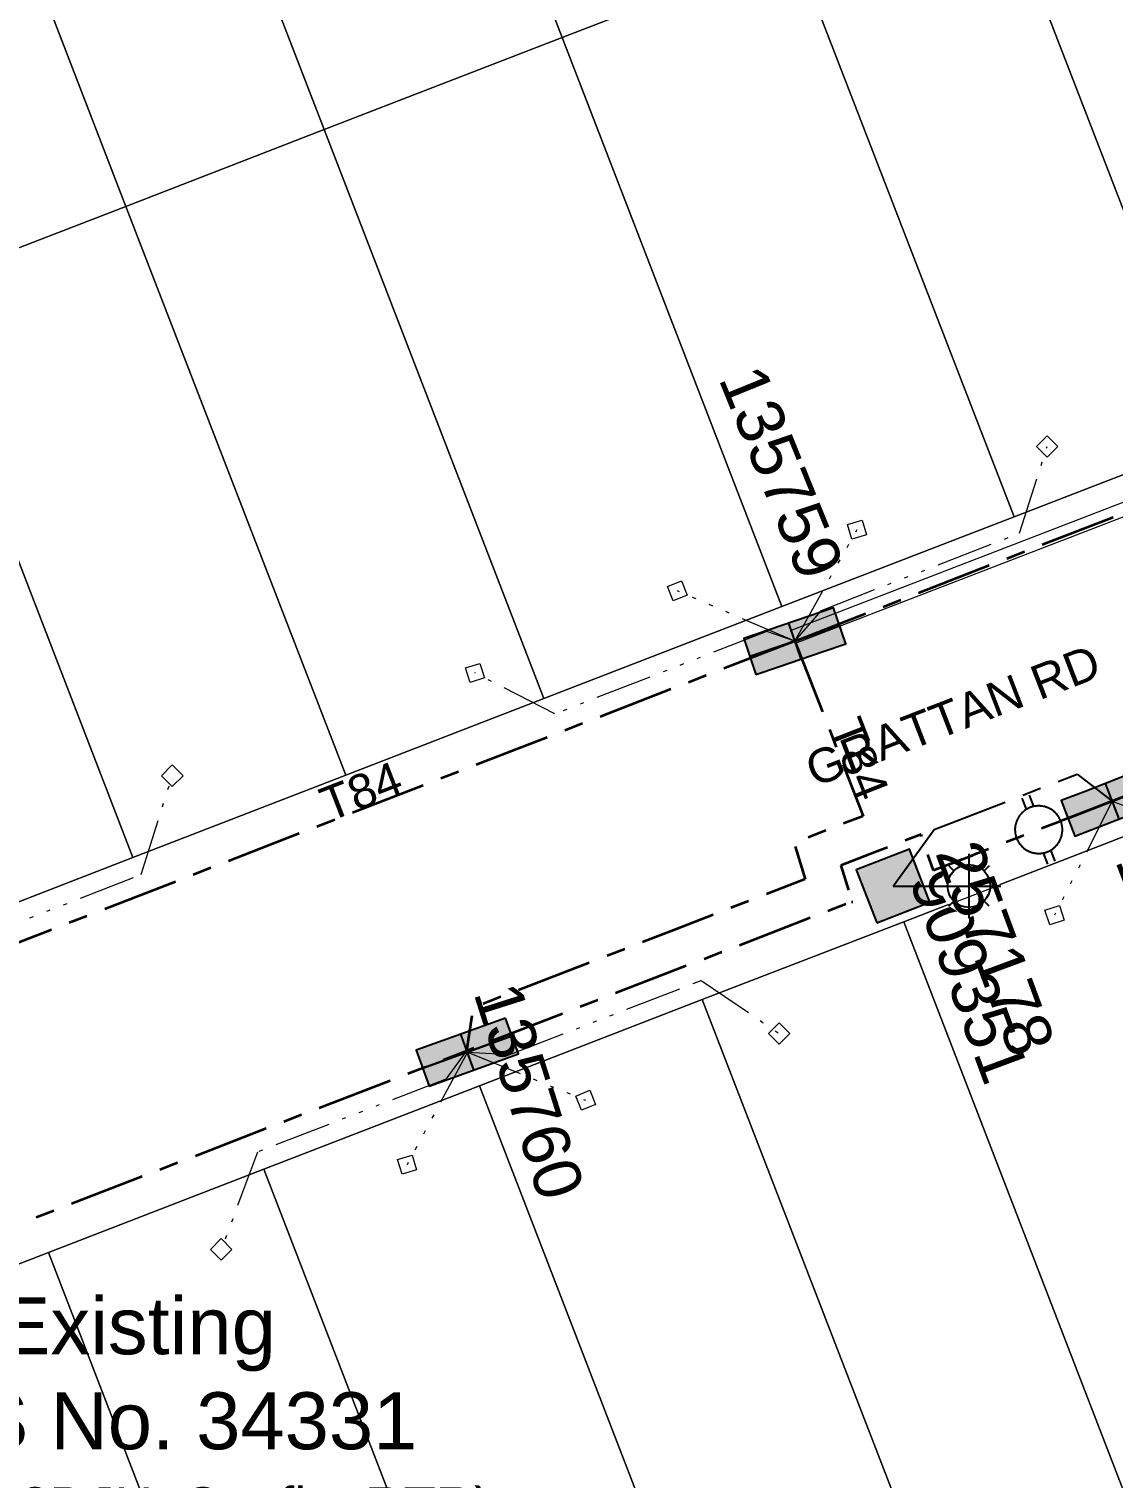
# Model space of a CAD drawing. Header units: metres. Extents: x 0 to 311505, y 0 to 6270811.
# Drawn here: x 310611.2 to 310668.3, y 6270176.5 to 6270252.8 of the extents above; entities that cross this region are included whole.
import ezdxf
from ezdxf import colors
from ezdxf.entities.mleader import LeaderData, LeaderLine
from ezdxf.enums import TextEntityAlignment as Align
from ezdxf.math import Vec2, Vec3

# ---------------------------------------------------------------- set-up
doc = ezdxf.new("R2010")
doc.units = ezdxf.units.M
doc.linetypes.add('Cable Exist UG', pattern=[7, 4, -1, 1, -1])
doc.linetypes.add('PHANTOMX2', pattern=[6.6, 3, -0.75, 0.2, -0.75, 0.2, -0.75, 0.2, -0.75])
doc.layers.get('0').update_dxf_attribs({"color": 6})
for name, color, linetype, lineweight in [('_User Miscellaneous1', 30, 'Continuous', 13), ('_User_HV_Exist', 1, 'Continuous', 35), ('_User_LV_Exist', 5, 'Continuous', 35), ('Cadastre Land Parcels_SP_EXT', 118, 'Continuous', 15), ('Cadastre Roads_SP_EXT', 218, 'Continuous', 15), ('Mains_LV_EXT', 163, 'Continuous', 25), ('Mains_LV_SL_EXT', 135, 'Continuous', 25), ('Services_SP_EXT', 42, 'PHANTOMX2', 20)]:
    doc.layers.add(name, color=color, linetype=linetype, lineweight=lineweight)
for name, color, linetype in [('Equip_LV_EXT', 7, 'Continuous'), ('Equip_SP_SL_EXT', 7, 'Continuous'), ('Notes', 7, 'Continuous'), ('SupportsUG_SP_LV_EXT', 7, 'Continuous'), ('SupportsUG_SP_LV_SL_EXT', 7, 'Continuous')]:
    doc.layers.add(name, color=color, linetype=linetype)
doc.styles.add('COLUMN_LABEL', font='arial.ttf', dxfattribs={"height": 2})
doc.styles.add('iecARIAL', font='arial.ttf', dxfattribs={"height": 2})
doc.styles.add('POLE_LABEL', font='arial.ttf', dxfattribs={"height": 2})
doc.styles.add('SL_LABEL', font='arial.ttf', dxfattribs={"height": 2})
doc.styles.get("Standard").update_dxf_attribs({"font": 'arial.ttf'})

# ---------------------------------------------------------------- blocks, each defined once
blk = doc.blocks.new('COLUMN_EXT')
blk.add_hatch(color=256).paths.add_polyline_path([(1.5, -1.5), (1.5, 1.5), (-1.5, 1.5), (-1.5, -1.5)])
blk.add_lwpolyline([(1.5, 1.5), (-1.5, 1.5), (-1.5, -1.5), (1.5, -1.5)], close=True)
at = {"flags": 1}
blk.add_attdef('Z', (-1.813, 2.351), '', height=0.2, rotation=180, dxfattribs=at)
at = {"flags": 9}
for tag, p in [('STREETNAME', (-1.813, 1.6)), ('SUBURB', (-1.813, 1.8)), ('NOTES', (-1.813, 2)), ('LOCATION', (-1.813, 1.4)), ('LEGEND', (-1.813, 1.2)), ('USAGE', (-1.813, 1)), ('STATE', (-1.813, 0.8)), ('COLUMN_TYPE', (-1.813, 0.4)), ('OWNED_BY', (-1.813, 0.6))]:
    blk.add_attdef(tag, text='', height=0.2, rotation=180, dxfattribs=at).set_placement(p, align=Align.MIDDLE_LEFT)
for tag, style, p in [('STRUCTURE_PLANT_NUMBER', 'POLE_LABEL', (-1.813, -0.031)), ('STREET_CODE', 'COLUMN_LABEL', (-1.813, 0.2))]:
    blk.add_attdef(tag, text='', height=0.2, rotation=180, dxfattribs=dict(at, style=style)).set_placement(p, align=Align.MIDDLE_LEFT)
at = {"style": 'COLUMN_LABEL', "width": 0.9, "flags": 8}
blk.add_attdef('ASSET_NUM', text='', height=2, rotation=270, dxfattribs=at).set_placement((2, -4), align=Align.MIDDLE_LEFT)
blk = doc.blocks.new('PILLAR_EXT')
blk.add_hatch(color=256).paths.add_polyline_path([(-2.5, 1), (-2.5, -1), (2.5, -1), (2.5, 1)])
for p, q in [((0, 1), (0, -1)), ((-2.5, 0), (2.5, 0))]:
    blk.add_line(p, q)
at = {"ltscale": 10}
blk.add_line((2.5, 0), (-2.5, 0), dxfattribs=at)
blk.add_lwpolyline([(-2.5, -1), (-1.25, -1), (1.25, -1), (2.5, -1), (2.5, 1), (-2.5, 1)], close=True)
at = {"width": 0.9, "flags": 8}
blk.add_attdef('ASSET_NUM', text='', height=2, rotation=90, dxfattribs=at).set_placement((-2, 4), align=Align.MIDDLE_LEFT)
for tag, p, flags in [('OWNED_BY', (0, -0.2), 9), ('STATE', (0, -0.4), 9), ('SUPPORT_TYPE', (0, -0.6), 9), ('USAGE', (0, -0.8), 9), ('LEGEND', (0, -1), 9), ('LOCATION', (0, -1.2), 9), ('NOTES', (0, -1.4), 9), ('PARENT', (0, -1.6), 9), ('STREETNAME', (0, -1.8), 9), ('SUBURB', (0, -2), 1)]:
    blk.add_attdef(tag, p, '', height=0.2, dxfattribs=dict(flags=flags))
blk = doc.blocks.new('SL_LANTERN_EXT')
at = {"flags": 9}
for tag, p in [('LRATECODE', (-7.4, 0)), ('LOUTREACHVOCAB', (-7.2, 0)), ('LOUTREACH', (-7, 0)), ('LANTNUMBER', (-6.6, 0)), ('LNEW', (-6.4, 0)), ('LMASTVOCAB', (-6.2, 0)), ('LMAST', (-6, 0)), ('LLAMPVOCAB', (-5.8, 0)), ('LLAMP', (-5.6, 0)), ('LEXIST', (-5.4, 0)), ('LCHARGE3PERCENT', (-5.2, 0)), ('LCHARGE3', (-5, 0)), ('LCHARGE2PERCENT', (-4.8, 0)), ('LCHARGE2', (-4.6, 0)), ('LCHARGE1PERCENT', (-4.4, 0)), ('LCHARGE1', (-4.2, 0)), ('LCATEGORY', (-4, 0)), ('LBRACKETVOCAB', (-3.8, 0)), ('LBRACKET', (-3.6, 0)), ('LKINGHEIGHT', (-3.4, 0)), ('CREPLACE', (-3.2, 0)), ('CREMOVE', (-3, 0)), ('CNUMBER', (-2.8, 0)), ('CNEW', (-2.6, 0)), ('CEXIST', (-2.4, 0)), ('USAGE', (-2.2, 0)), ('STATE', (-2, 0)), ('OWNED_BY', (-1.8, 0)), ('ORIENTATION', (-1.6, 0)), ('OPERATING_VOLTAGE', (-1.4, 0)), ('NO_PHASES', (-1.2, 0)), ('LANTERN_TYPE', (-1, 0)), ('LANTERN_PURPOSE', (-0.8, 0)), ('CONTROL_TYPE', (-0.6, 0)), ('CONSTRUCTED_VOLTAGE', (-0.4, 0))]:
    blk.add_attdef(tag, text='', height=0.001, rotation=270, dxfattribs=at).set_placement(p, align=Align.MIDDLE_LEFT)
at = {"style": 'SL_LABEL', "flags": 9}
blk.add_attdef('STREET_CODE', text='', height=0.001, rotation=270, dxfattribs=at).set_placement((0.001, 0), align=Align.MIDDLE_LEFT)
at = {"flags": 1}
blk.add_attdef('Z', (0, 0), '', height=0.001, rotation=270, dxfattribs=at)
at = {"width": 0.9}
blk.add_attdef('LNUMBER', text='', height=1, dxfattribs=at).set_placement((7, -1), align=Align.MIDDLE_LEFT)
at = {"flags": 9}
for tag, p in [('LREMOVE', (0, -7.6)), ('LREPLACE', (0, -7.8)), ('LTYPE', (0, -8)), ('LTYPEVOCAB', (0, -8.2)), ('LEGEND', (0, -8.4)), ('SUBURB', (0, -8.6)), ('STREETNAME', (0, -8.8)), ('LOCATION', (0, -9)), ('NOTES', (0, -9.2)), ('MAINTAINED_BY', (0, -9.863))]:
    blk.add_attdef(tag, text='', height=0.001, dxfattribs=at).set_placement(p, align=Align.MIDDLE_LEFT)
blk.add_attdef('OPERATED_BY', (0, -9.607), '', height=0.001, dxfattribs=at)
at = {"transparency": 33554687}
blk.add_wipeout([(5.688, 0), (5.061, -1.061), (4, -1.688), (2.939, -1.061), (2.313, 0), (2.939, 1.061), (4, 1.687), (5.061, 1.061)], dxfattribs=at)
for p, q in [((4, 1.687), (4, 0)), ((2.939, 1.061), (3.205, 0.795)), ((5.061, 1.061), (4.795, 0.795)), ((0, 0), (4, 0)), ((4, 0), (5.688, 0)), ((4, 0), (4, -1.688)), ((2.939, -1.061), (3.205, -0.795)), ((5.061, -1.061), (4.795, -0.795))]:
    blk.add_line(p, q)
blk.add_circle((4, 0), 1.125)
blk = doc.blocks.new('CCP_EXT')
at = {"flags": 9}
for tag, p in [('USAGE', (0, -1.2)), ('LEGEND', (0, -1.4)), ('LIFE_SUPPORT', (0, -1.6)), ('STATE', (0, -1.8)), ('NOTES', (0, -2))]:
    blk.add_attdef(tag, text='', height=0.2, dxfattribs=at).set_placement(p, align=Align.MIDDLE_LEFT)
at = {"transparency": 33554687}
blk.add_wipeout([(0, 0.566), (0.566, 0), (0, -0.566), (-0.566, 0)], dxfattribs=at)
blk.add_lwpolyline([(-0.566, 0), (0, 0.566), (0.566, 0), (0, -0.566), (-0.566, 0)])
at = {"flags": 1}
blk.add_attdef('Z', (0, 0), '', height=0.2, dxfattribs=at)
at = {"flags": 9}
for tag, p in [('CCP_TYPE', (0, 0)), ('OPERATING_VOLTAGE', (0, -0.6)), ('ORIENTATION', (0, -0.8)), ('CONSTRUCTED_VOLTAGE', (0, -0.2)), ('NO_PHASES', (0, -0.4)), ('OWNED_BY', (0, -1))]:
    blk.add_attdef(tag, text='', height=0.2, dxfattribs=at).set_placement(p, align=Align.MIDDLE_LEFT)
blk = doc.blocks.new('LV_UG_LINKS_OPEN_EXT')
at = {"layer": 'Equip_LV_EXT'}
for tag, height, flags, p in [('CONSTRUCTED_VOLTAGE', 0.167, 9, (3.167, -1.833)), ('NO_PHASES', 0.167, 9, (3.167, -2)), ('OPERATING_VOLTAGE', 0.2, 9, (3, -2.6)), ('ORIENTATION', 0.2, 9, (3, -2.8)), ('STATE', 0.2, 9, (3, -3)), ('SWITCH_TYPE', 0.2, 9, (3, -3.2)), ('OWNED_BY', 0.2, 9, (3, -3.8)), ('USAGE', 0.2, 9, (3, -3.4)), ('NOTES', 0.2, 9, (3, -3.6)), ('TYPE', 0.2, 9, (3, -4.6)), ('OPERATED_BY', 0.2, 9, (3, -4)), ('MAINTAINED_BY', 0.2, 9, (3, -4.2)), ('NUMBER_OF_PHASES', 0.2, 9, (3, -4.4)), ('Z', 0.2, 1, (3, -4.8))]:
    blk.add_attdef(tag, text='', height=height, dxfattribs=dict(at, flags=flags)).set_placement(p, align=Align.MIDDLE_LEFT)
at = {"transparency": 33554687}
blk.add_wipeout([(4, 1.25), (3.969, 1.25), (3.939, 1.248), (3.908, 1.247), (3.877, 1.244), (3.847, 1.241), (3.817, 1.236), (3.786, 1.232), (3.756, 1.226), (3.726, 1.22), (3.696, 1.213), (3.667, 1.205), (3.637, 1.196), (3.608, 1.187), (3.579, 1.177), (3.55, 1.166), (3.522, 1.155), (3.493, 1.143), (3.466, 1.13), (3.438, 1.117), (3.411, 1.102), (3.384, 1.088), (3.357, 1.072), (3.331, 1.056), (3.306, 1.039), (3.28, 1.022), (3.255, 1.004), (3.231, 0.985), (3.207, 0.966), (3.184, 0.947), (3.161, 0.926), (3.138, 0.905), (3.116, 0.884), (3.095, 0.862), (3.074, 0.839), (3.053, 0.816), (3.034, 0.793), (3.015, 0.769), (2.996, 0.745), (2.978, 0.72), (2.961, 0.694), (2.944, 0.669), (2.928, 0.643), (2.912, 0.616), (2.898, 0.589), (2.883, 0.562), (2.87, 0.534), (2.857, 0.507), (2.845, 0.478), (2.834, 0.45), (2.823, 0.421), (2.813, 0.392), (2.804, 0.363), (2.795, 0.333), (2.787, 0.304), (2.78, 0.274), (2.774, 0.244), (2.768, 0.214), (2.764, 0.183), (2.759, 0.153), (2.756, 0.123), (2.753, 0.092), (2.752, 0.061), (2.75, 0.031), (2.75, 0), (2.75, -0.031), (2.752, -0.061), (2.753, -0.092), (2.756, -0.123), (2.759, -0.153), (2.764, -0.183), (2.768, -0.214), (2.774, -0.244), (2.78, -0.274), (2.787, -0.304), (2.795, -0.333), (2.804, -0.363), (2.813, -0.392), (2.823, -0.421), (2.834, -0.45), (2.845, -0.478), (2.857, -0.507), (2.87, -0.534), (2.883, -0.562), (2.898, -0.589), (2.912, -0.616), (2.928, -0.643), (2.944, -0.669), (2.961, -0.694), (2.978, -0.72), (2.996, -0.745), (3.015, -0.769), (3.034, -0.793), (3.053, -0.816), (3.074, -0.839), (3.095, -0.862), (3.116, -0.884), (3.138, -0.905), (3.161, -0.926), (3.184, -0.947), (3.207, -0.966), (3.231, -0.985), (3.255, -1.004), (3.28, -1.022), (3.306, -1.039), (3.331, -1.056), (3.357, -1.072), (3.384, -1.088), (3.411, -1.102), (3.438, -1.117), (3.466, -1.13), (3.493, -1.143), (3.522, -1.155), (3.55, -1.166), (3.579, -1.177), (3.608, -1.187), (3.637, -1.196), (3.667, -1.205), (3.696, -1.213), (3.726, -1.22), (3.756, -1.226), (3.786, -1.232), (3.817, -1.236), (3.847, -1.241), (3.877, -1.244), (3.908, -1.247), (3.939, -1.248), (3.969, -1.25), (4, -1.25), (4.031, -1.25), (4.061, -1.248), (4.092, -1.247), (4.123, -1.244), (4.153, -1.241), (4.183, -1.236), (4.214, -1.232), (4.244, -1.226), (4.274, -1.22), (4.304, -1.213), (4.333, -1.205), (4.363, -1.196), (4.392, -1.187), (4.421, -1.177), (4.45, -1.166), (4.478, -1.155), (4.507, -1.143), (4.534, -1.13), (4.562, -1.117), (4.589, -1.102), (4.616, -1.088), (4.643, -1.072), (4.669, -1.056), (4.694, -1.039), (4.72, -1.022), (4.745, -1.004), (4.769, -0.985), (4.793, -0.966), (4.816, -0.947), (4.839, -0.926), (4.862, -0.905), (4.884, -0.884), (4.905, -0.862), (4.926, -0.839), (4.947, -0.816), (4.966, -0.793), (4.985, -0.769), (5.004, -0.745), (5.022, -0.72), (5.039, -0.694), (5.056, -0.669), (5.072, -0.643), (5.088, -0.616), (5.102, -0.589), (5.117, -0.562), (5.13, -0.534), (5.143, -0.507), (5.155, -0.478), (5.166, -0.45), (5.177, -0.421), (5.187, -0.392), (5.196, -0.363), (5.205, -0.333), (5.213, -0.304), (5.22, -0.274), (5.226, -0.244), (5.232, -0.214), (5.236, -0.183), (5.241, -0.153), (5.244, -0.123), (5.247, -0.092), (5.248, -0.061), (5.25, -0.031), (5.25, 0), (5.25, 0.031), (5.248, 0.061), (5.247, 0.092), (5.244, 0.123), (5.241, 0.153), (5.236, 0.183), (5.232, 0.214), (5.226, 0.244), (5.22, 0.274), (5.213, 0.304), (5.205, 0.333), (5.196, 0.363), (5.187, 0.392), (5.177, 0.421), (5.166, 0.45), (5.155, 0.478), (5.143, 0.507), (5.13, 0.534), (5.117, 0.562), (5.102, 0.589), (5.088, 0.616), (5.072, 0.643), (5.056, 0.669), (5.039, 0.694), (5.022, 0.72), (5.004, 0.745), (4.985, 0.769), (4.966, 0.793), (4.947, 0.816), (4.926, 0.839), (4.905, 0.862), (4.884, 0.884), (4.862, 0.905), (4.839, 0.926), (4.816, 0.947), (4.793, 0.966), (4.769, 0.985), (4.745, 1.004), (4.72, 1.022), (4.694, 1.039), (4.669, 1.056), (4.643, 1.072), (4.616, 1.088), (4.589, 1.102), (4.562, 1.117), (4.534, 1.13), (4.507, 1.143), (4.478, 1.155), (4.45, 1.166), (4.421, 1.177), (4.392, 1.187), (4.363, 1.196), (4.333, 1.205), (4.304, 1.213), (4.274, 1.22), (4.244, 1.226), (4.214, 1.232), (4.183, 1.236), (4.153, 1.241), (4.123, 1.244), (4.092, 1.247), (4.061, 1.248), (4.031, 1.25)], dxfattribs=at).dxf.layer = 'Equip_LV_EXT'
at = {"layer": 'Equip_LV_EXT'}
for p, q in [((3.792, 1.863), (3.792, 1.232)), ((4.208, 1.863), (4.208, 1.232)), ((3.792, -1.232), (3.792, -1.863)), ((4.208, -1.232), (4.208, -1.863))]:
    blk.add_line(p, q, dxfattribs=at)
at = {"layer": 'Equip_LV_EXT', "flags": 128}
blk.add_lwpolyline([(4, 1.25), (3.969, 1.25), (3.939, 1.248), (3.908, 1.247), (3.877, 1.244), (3.847, 1.241), (3.817, 1.236), (3.786, 1.232), (3.756, 1.226), (3.726, 1.22), (3.696, 1.213), (3.667, 1.205), (3.637, 1.196), (3.608, 1.187), (3.579, 1.177), (3.55, 1.166), (3.522, 1.155), (3.493, 1.143), (3.466, 1.13), (3.438, 1.117), (3.411, 1.102), (3.384, 1.088), (3.357, 1.072), (3.331, 1.056), (3.306, 1.039), (3.28, 1.022), (3.255, 1.004), (3.231, 0.985), (3.207, 0.966), (3.184, 0.947), (3.161, 0.926), (3.138, 0.905), (3.116, 0.884), (3.095, 0.862), (3.074, 0.839), (3.053, 0.816), (3.034, 0.793), (3.015, 0.769), (2.996, 0.745), (2.978, 0.72), (2.961, 0.694), (2.944, 0.669), (2.928, 0.643), (2.912, 0.616), (2.898, 0.589), (2.883, 0.562), (2.87, 0.534), (2.857, 0.507), (2.845, 0.478), (2.834, 0.45), (2.823, 0.421), (2.813, 0.392), (2.804, 0.363), (2.795, 0.333), (2.787, 0.304), (2.78, 0.274), (2.774, 0.244), (2.768, 0.214), (2.764, 0.183), (2.759, 0.153), (2.756, 0.123), (2.753, 0.092), (2.752, 0.061), (2.75, 0.031), (2.75, 0), (2.75, -0.031), (2.752, -0.061), (2.753, -0.092), (2.756, -0.123), (2.759, -0.153), (2.764, -0.183), (2.768, -0.214), (2.774, -0.244), (2.78, -0.274), (2.787, -0.304), (2.795, -0.333), (2.804, -0.363), (2.813, -0.392), (2.823, -0.421), (2.834, -0.45), (2.845, -0.478), (2.857, -0.507), (2.87, -0.534), (2.883, -0.562), (2.898, -0.589), (2.912, -0.616), (2.928, -0.643), (2.944, -0.669), (2.961, -0.694), (2.978, -0.72), (2.996, -0.745), (3.015, -0.769), (3.034, -0.793), (3.053, -0.816), (3.074, -0.839), (3.095, -0.862), (3.116, -0.884), (3.138, -0.905), (3.161, -0.926), (3.184, -0.947), (3.207, -0.966), (3.231, -0.985), (3.255, -1.004), (3.28, -1.022), (3.306, -1.039), (3.331, -1.056), (3.357, -1.072), (3.384, -1.088), (3.411, -1.102), (3.438, -1.117), (3.466, -1.13), (3.493, -1.143), (3.522, -1.155), (3.55, -1.166), (3.579, -1.177), (3.608, -1.187), (3.637, -1.196), (3.667, -1.205), (3.696, -1.213), (3.726, -1.22), (3.756, -1.226), (3.786, -1.232), (3.817, -1.236), (3.847, -1.241), (3.877, -1.244), (3.908, -1.247), (3.939, -1.248), (3.969, -1.25), (4, -1.25), (4.031, -1.25), (4.061, -1.248), (4.092, -1.247), (4.123, -1.244), (4.153, -1.241), (4.183, -1.236), (4.214, -1.232), (4.244, -1.226), (4.274, -1.22), (4.304, -1.213), (4.333, -1.205), (4.363, -1.196), (4.392, -1.187), (4.421, -1.177), (4.45, -1.166), (4.478, -1.155), (4.507, -1.143), (4.534, -1.13), (4.562, -1.117), (4.589, -1.102), (4.616, -1.088), (4.643, -1.072), (4.669, -1.056), (4.694, -1.039), (4.72, -1.022), (4.745, -1.004), (4.769, -0.985), (4.793, -0.966), (4.816, -0.947), (4.839, -0.926), (4.862, -0.905), (4.884, -0.884), (4.905, -0.862), (4.926, -0.839), (4.947, -0.816), (4.966, -0.793), (4.985, -0.769), (5.004, -0.745), (5.022, -0.72), (5.039, -0.694), (5.056, -0.669), (5.072, -0.643), (5.088, -0.616), (5.102, -0.589), (5.117, -0.562), (5.13, -0.534), (5.143, -0.507), (5.155, -0.478), (5.166, -0.45), (5.177, -0.421), (5.187, -0.392), (5.196, -0.363), (5.205, -0.333), (5.213, -0.304), (5.22, -0.274), (5.226, -0.244), (5.232, -0.214), (5.236, -0.183), (5.241, -0.153), (5.244, -0.123), (5.247, -0.092), (5.248, -0.061), (5.25, -0.031), (5.25, 0), (5.25, 0.031), (5.248, 0.061), (5.247, 0.092), (5.244, 0.123), (5.241, 0.153), (5.236, 0.183), (5.232, 0.214), (5.226, 0.244), (5.22, 0.274), (5.213, 0.304), (5.205, 0.333), (5.196, 0.363), (5.187, 0.392), (5.177, 0.421), (5.166, 0.45), (5.155, 0.478), (5.143, 0.507), (5.13, 0.534), (5.117, 0.562), (5.102, 0.589), (5.088, 0.616), (5.072, 0.643), (5.056, 0.669), (5.039, 0.694), (5.022, 0.72), (5.004, 0.745), (4.985, 0.769), (4.966, 0.793), (4.947, 0.816), (4.926, 0.839), (4.905, 0.862), (4.884, 0.884), (4.862, 0.905), (4.839, 0.926), (4.816, 0.947), (4.793, 0.966), (4.769, 0.985), (4.745, 1.004), (4.72, 1.022), (4.694, 1.039), (4.669, 1.056), (4.643, 1.072), (4.616, 1.088), (4.589, 1.102), (4.562, 1.117), (4.534, 1.13), (4.507, 1.143), (4.478, 1.155), (4.45, 1.166), (4.421, 1.177), (4.392, 1.187), (4.363, 1.196), (4.333, 1.205), (4.304, 1.213), (4.274, 1.22), (4.244, 1.226), (4.214, 1.232), (4.183, 1.236), (4.153, 1.241), (4.123, 1.244), (4.092, 1.247), (4.061, 1.248), (4.031, 1.25)], close=True, dxfattribs=at)
at = {"layer": 'Equip_LV_EXT', "flags": 9}
blk.add_attdef('ACTUAL_STATUS', text='', height=0.167, dxfattribs=at).set_placement((3.167, -1.667), align=Align.MIDDLE_LEFT)

msp = doc.modelspace()

# ---------------------------------------------------------------- linework, layer by layer
at = {"layer": '_User Miscellaneous1'}
for p in [(310651.281, 6270221.17), (310651.54, 6270220.498)]:
    msp.add_line(p, (310651.411, 6270220.834), dxfattribs=at)
at = {"layer": '_User_LV_Exist', "color": 6, "linetype": 'Cable Exist UG', "flags": 128}
msp.add_lwpolyline([(310701.935, 6270225.031), (310668.231, 6270212.184)], dxfattribs=at)
at = {"layer": 'Cadastre Land Parcels_SP_EXT', "linetype": 'Continuous'}
for points in [[(310651.471, 6270257.116), (310639.891, 6270287.075), (310627.661, 6270282.348), (310639.242, 6270252.39), (310651.471, 6270257.116)], [(310639.242, 6270252.39), (310627.661, 6270282.348), (310615.123, 6270277.503), (310626.704, 6270247.543), (310639.242, 6270252.39)], [(310626.704, 6270247.543), (310615.123, 6270277.503), (310604.675, 6270273.465), (310616.255, 6270243.505), (310626.704, 6270247.543)], [(310616.255, 6270243.505), (310604.675, 6270273.465), (310593.462, 6270269.131), (310605.042, 6270239.172), (310616.255, 6270243.505)], [(310684.938, 6270235.617), (310673.357, 6270265.576), (310661.92, 6270261.155), (310673.501, 6270231.197), (310684.938, 6270235.617)], [(310673.501, 6270231.197), (310661.92, 6270261.155), (310651.471, 6270257.116), (310663.053, 6270227.158), (310673.501, 6270231.197)], [(310663.053, 6270227.158), (310651.471, 6270257.116), (310639.242, 6270252.39), (310650.823, 6270222.431), (310663.053, 6270227.158)], [(310650.823, 6270222.431), (310639.242, 6270252.39), (310626.704, 6270247.543), (310638.286, 6270217.585), (310650.823, 6270222.431)], [(310638.286, 6270217.585), (310626.704, 6270247.543), (310616.255, 6270243.505), (310627.838, 6270213.548), (310638.286, 6270217.585)], [(310627.838, 6270213.548), (310616.255, 6270243.505), (310605.042, 6270239.172), (310616.624, 6270209.214), (310627.838, 6270213.548)], [(310616.624, 6270209.214), (310605.042, 6270239.172), (310593.811, 6270234.832), (310605.393, 6270204.873), (310616.624, 6270209.214)], [(310680.556, 6270180.419), (310668.975, 6270210.377), (310657.239, 6270205.84), (310668.82, 6270175.883), (310680.556, 6270180.419)], [(310668.82, 6270175.883), (310657.239, 6270205.84), (310646.622, 6270201.738), (310658.204, 6270171.78), (310668.82, 6270175.883)], [(310658.204, 6270171.78), (310646.622, 6270201.738), (310634.887, 6270197.202), (310646.468, 6270167.243), (310658.204, 6270171.78)], [(310646.468, 6270167.243), (310634.887, 6270197.202), (310623.525, 6270192.811), (310635.105, 6270162.851), (310646.468, 6270167.243)], [(310635.105, 6270162.851), (310623.525, 6270192.811), (310612.18, 6270188.426), (310618.876, 6270171.107), (310623.761, 6270158.467), (310635.105, 6270162.851)], [(310618.876, 6270171.107), (310612.18, 6270188.426), (310587.894, 6270179.04), (310585.604, 6270173.873), (310590.86, 6270160.284), (310618.876, 6270171.107)]]:
    msp.add_lwpolyline(points, close=True, dxfattribs=at)
at = {"layer": 'Services_SP_EXT'}
msp.add_lwpolyline([(310668.231, 6270212.184), (310674.517, 6270209.788)], dxfattribs=at)

# ---------------------------------------------------------------- block references
at = {"layer": 'SupportsUG_SP_LV_EXT'}
ref = msp.add_blockref('PILLAR_EXT', (310651.497, 6270220.613), dxfattribs=dict(at, rotation=18.80761691385618))
ref.add_attrib('ASSET_NUM', '135759', dxfattribs={"layer": '0', "height": 2.5, "rotation": 292.07447, "style": 'iecARIAL'}).set_placement((310652.997, 6270224.113), align=Align.MIDDLE_RIGHT)
ref = msp.add_blockref('PILLAR_EXT', (310668.231, 6270212.184), dxfattribs=dict(at, rotation=201.1205066761398))
ref.add_attrib('ASSET_NUM', '135758', dxfattribs={"layer": '0', "height": 2.5, "rotation": 291.3768, "style": 'iecARIAL'}).set_placement((310669.517, 6270209.513), align=Align.MIDDLE_LEFT)
ref = msp.add_blockref('PILLAR_EXT', (310634.251, 6270198.977), dxfattribs=dict(at, rotation=199.8272525946317))
ref.add_attrib('ASSET_NUM', '135760', dxfattribs={"layer": '0', "height": 2.5, "rotation": 287.61405, "style": 'iecARIAL'}).set_placement((310635.751, 6270202.477), align=Align.MIDDLE_LEFT)
at = {"layer": 'SupportsUG_SP_LV_SL_EXT'}
ref = msp.add_blockref('COLUMN_EXT', (310656.677, 6270207.72), dxfattribs=dict(at, rotation=201.120539848569))
ref.add_attrib('ASSET_NUM', '909351', dxfattribs={"layer": '0', "height": 2.5, "rotation": 290.32002, "style": 'COLUMN_LABEL'}).set_placement((310658.677, 6270208.47), align=Align.MIDDLE_LEFT)

# ---------------------------------------------------------------- texts
at = {"layer": '_User_HV_Exist', "insert": (310616.823, 6270179.763), "char_height": 3, "attachment_point": 5}
msp.add_mtext('Existing\\PPMS No. 34331\\P{\\H0.66667x;(Siemens 8DJH, Config: RTR)}', dxfattribs=at)
at = {"layer": 'Cadastre Roads_SP_EXT'}
msp.add_text('GRATTAN RD', height=1.8, rotation=21.12971, dxfattribs=at).set_placement((310652.53, 6270212.91))
at = {"layer": 'Mains_LV_EXT'}
for rotation, p in [(291.39357, (310653.261, 6270216.11)), (21.21272, (310626.953, 6270211.086))]:
    msp.add_text('T84', height=1.8, rotation=rotation, dxfattribs=at).set_placement(p)

# ---------------------------------------------------------------- next in the draw order: block references
at = {"layer": 'Equip_SP_SL_EXT'}
ref = msp.add_blockref('SL_LANTERN_EXT', (310656.677, 6270207.72), dxfattribs=at)
ref.add_attrib('ASSET_NUM', '257178', dxfattribs={"layer": '0', "height": 2.5, "rotation": 290.32002, "style": 'iecARIAL'}).set_placement((310658.177, 6270209.22), align=Align.BOTTOM_LEFT)
at = {"layer": 'Services_SP_EXT'}
for p in [(310664.795, 6270230.86), (310618.704, 6270213.527), (310650.673, 6270199.953), (310621.282, 6270188.589)]:
    msp.add_blockref('CCP_EXT', p, dxfattribs=at)
for p, rotation in [((310654.779, 6270226.484), 240.8076169188833), ((310645.313, 6270223.26), 336.8076169472963), ((310634.647, 6270218.941), 332.8519979695797), ((310640.481, 6270196.439), 157.827252940104), ((310631.074, 6270193.048), 61.82725267455874)]:
    msp.add_blockref('CCP_EXT', p, dxfattribs=dict(at, rotation=rotation))

# ---------------------------------------------------------------- next in the draw order: linework, layer by layer
at = {"layer": '_User Miscellaneous1'}
for p, q in [((310651.281, 6270221.17), (310717.329, 6270246.651)), ((310651.54, 6270220.498), (310717.588, 6270245.979))]:
    msp.add_line(p, q, dxfattribs=at)
at = {"layer": '_User_LV_Exist', "color": 2, "linetype": 'Cable Exist UG', "flags": 128}
for points in [[(310651.497, 6270220.613), (310696.754, 6270238.238)], [(310651.497, 6270220.613), (310606.119, 6270203)], [(310651.497, 6270220.613), (310655.106, 6270211.402), (310655.106, 6270211.402), (310651.467, 6270209.996), (310652.056, 6270208.08), (310645.211, 6270205.435), (310634.56, 6270201.321), (310634.196, 6270199.037)], [(310594.189, 6270146.574), (310593.77, 6270147.3), (310593.77, 6270147.3), (310589.049, 6270159.5), (310584.504, 6270171.251), (310582.646, 6270170.511), (310582.646, 6270170.511), (310581.314, 6270173.952), (310584.055, 6270175.204), (310584.055, 6270175.204), (310586.438, 6270180.588), (310611.491, 6270190.266), (310622.835, 6270194.648), (310634.196, 6270199.037)]]:
    msp.add_lwpolyline(points, dxfattribs=at)
at = {"layer": 'Services_SP_EXT'}
for points in [[(310651.497, 6270220.613), (310652.906, 6270222.235), (310652.906, 6270222.235), (310663.333, 6270226.295), (310664.795, 6270230.86)], [(310651.497, 6270220.613), (310654.779, 6270226.484)], [(310651.497, 6270220.613), (310645.313, 6270223.26)], [(310651.497, 6270220.613), (310650.019, 6270221.112), (310650.019, 6270221.112), (310638.86, 6270216.78), (310634.647, 6270218.941)], [(310606.119, 6270203), (310607.708, 6270204.69), (310607.708, 6270204.69), (310617.055, 6270208.318), (310618.704, 6270213.527)], [(310634.251, 6270198.977), (310636.493, 6270198.852), (310636.493, 6270198.852), (310646.292, 6270202.637), (310646.574, 6270202.746), (310650.673, 6270199.953)], [(310634.196, 6270199.037), (310633.107, 6270197.544), (310633.107, 6270197.544), (310623.195, 6270193.715), (310621.282, 6270188.589)], [(310634.251, 6270198.977), (310631.074, 6270193.048)], [(310634.251, 6270198.977), (310640.481, 6270196.439)]]:
    msp.add_lwpolyline(points, dxfattribs=at)

# ---------------------------------------------------------------- next in the draw order: block references
at = {"layer": 'Services_SP_EXT', "rotation": 63.1205069184619}
msp.add_blockref('CCP_EXT', (310665.188, 6270206.184), dxfattribs=at)

# ---------------------------------------------------------------- next in the draw order: linework, layer by layer
at = {"layer": 'Cadastre Roads_SP_EXT', "linetype": 'Continuous'}
msp.add_lwpolyline([(310587.894, 6270179.04), (310612.18, 6270188.426), (310612.18, 6270188.426), (310623.525, 6270192.811), (310634.887, 6270197.202), (310646.622, 6270201.738), (310657.239, 6270205.84), (310668.975, 6270210.377), (310680.581, 6270214.862), (310691.196, 6270218.965), (310702.523, 6270223.342), (310713.866, 6270227.726), (310723.061, 6270231.28), (310716.651, 6270247.873), (310707.365, 6270244.284), (310696.17, 6270239.957), (310684.939, 6270235.617), (310673.501, 6270231.197), (310663.053, 6270227.158), (310650.824, 6270222.431), (310638.286, 6270217.585), (310627.838, 6270213.548), (310616.624, 6270209.214), (310605.393, 6270204.873)], dxfattribs=at)

# ---------------------------------------------------------------- next in the draw order: block references
at = {"layer": 'Equip_LV_EXT', "rotation": 201.1205066761398}
msp.add_blockref('LV_UG_LINKS_OPEN_EXT', (310668.083, 6270212.127), dxfattribs=at)

# ---------------------------------------------------------------- next in the draw order: linework, layer by layer
at = {"layer": '_User_LV_Exist', "linetype": 'Cable Exist UG', "flags": 128}
msp.add_lwpolyline([(310668.231, 6270212.184), (310667.106, 6270211.749), (310667.106, 6270211.749), (310658.803, 6270208.542), (310658.152, 6270210.434), (310658.152, 6270210.434), (310655.826, 6270209.536), (310653.926, 6270208.802), (310654.515, 6270206.886), (310654.515, 6270206.886), (310645.931, 6270203.57), (310634.196, 6270199.037)], dxfattribs=at)
at = {"layer": 'Mains_LV_SL_EXT', "color": 4, "linetype": 'Cable Exist UG'}
msp.add_lwpolyline([(310656.677, 6270207.72), (310658.845, 6270210.702), (310658.845, 6270210.702), (310666.386, 6270213.615), (310668.231, 6270212.184)], dxfattribs=at)
at = {"layer": 'Services_SP_EXT'}
msp.add_lwpolyline([(310668.231, 6270212.184), (310665.188, 6270206.184)], dxfattribs=at)

# ---------------------------------------------------------------- next in the draw order: texts
at = {"layer": '_User Miscellaneous1'}
msp.add_text('GRATTAN RD', height=1.8, rotation=21.12971, dxfattribs=at).set_placement((310652.53, 6270212.91))

# ---------------------------------------------------------------- next in the draw order: leaders
at = {"layer": 'Notes'}
ml = msp.add_multileader_mtext('Standard', dxfattribs=at)
ml.set_content('Constructed under  \\PURS15861', color=256)
ml.set_leader_properties()
ml.build(insert=Vec2(0, 0))
ml.multileader.update_dxf_attribs({"leader_type": 2, "has_text_frame": 1, "text_left_attachment_type": 2, "text_right_attachment_type": 2, "dogleg_length": 0.01})
ctx = ml.context
ctx.base_point, ctx.char_height, ctx.plane_origin, ctx.plane_x_axis, ctx.plane_y_axis = Vec3(310975.192, 6270395.779), 1.8, Vec3(312213.891, 6270750.769), Vec3(0.932874, 0.360203), Vec3(-0.360203, 0.932874)
ctx.left_attachment, ctx.right_attachment, ctx.text_align_type = 2, 2, 1
notes = []
notes.append((ctx, [(0, (0, 0, 0), (0, 0), (1, 0), 1, [])]))
ctx.mtext.insert, ctx.mtext.text_direction, ctx.mtext.rotation, ctx.mtext.width, ctx.mtext.alignment, ctx.mtext.flow_direction = Vec3(310985.783, 6270402.491), Vec3(0.932874, 0.360203), 0.368486, 20.92345, 2, 5
ctx.mtext.has_bg_fill, ctx.mtext.bg_color, ctx.mtext.bg_scale_factor, ctx.mtext.bg_transparency, ctx.mtext.use_window_bg_color = 1, -1073741824, 2, 0, 1
for ctx, leaders in notes:
    for number, flags, end, landing, length, lines in leaders:
        leader = LeaderData()
        leader.index, (leader.has_last_leader_line, leader.has_dogleg_vector, leader.attachment_direction) = number, flags
        leader.last_leader_point, leader.dogleg_vector, leader.dogleg_length = Vec3(end), Vec3(landing), length
        for number, points, colour, breaks in lines:
            line = LeaderLine()
            line.index, line.vertices, line.color, line.breaks = number, Vec3.list(points), colors.encode_raw_color(colour), breaks
            leader.lines.append(line)
        ctx.leaders.append(leader)

# ---------------------------------------------------------------- next in the draw order: leaders
ml = msp.add_multileader_mtext('Standard', dxfattribs=at)
ml.set_content('Constructed under  \\PURS16270', color=256)
ml.set_leader_properties()
ml.build(insert=Vec2(0, 0))
ml.multileader.update_dxf_attribs({"leader_type": 2, "has_text_frame": 1, "text_left_attachment_type": 2, "text_right_attachment_type": 2, "dogleg_length": 0.01})
ctx = ml.context
ctx.base_point, ctx.char_height, ctx.plane_origin, ctx.plane_x_axis, ctx.plane_y_axis = Vec3(310863.5, 6270348.229), 1.8, Vec3(312104.333, 6270705.463), Vec3(0.932874, 0.360203), Vec3(-0.360203, 0.932874)
ctx.left_attachment, ctx.right_attachment, ctx.text_align_type = 2, 2, 1
notes = []
notes.append((ctx, [(0, (0, 0, 0), (0, 0), (1, 0), 1, [])]))
ctx.mtext.insert, ctx.mtext.text_direction, ctx.mtext.rotation, ctx.mtext.width, ctx.mtext.alignment, ctx.mtext.flow_direction = Vec3(310874.091, 6270354.941), Vec3(0.932874, 0.360203), 0.368486, 20.92345, 2, 5
ctx.mtext.has_bg_fill, ctx.mtext.bg_color, ctx.mtext.bg_scale_factor, ctx.mtext.bg_transparency, ctx.mtext.use_window_bg_color = 1, -1073741824, 2, 0, 1
for ctx, leaders in notes:
    for number, flags, end, landing, length, lines in leaders:
        leader = LeaderData()
        leader.index, (leader.has_last_leader_line, leader.has_dogleg_vector, leader.attachment_direction) = number, flags
        leader.last_leader_point, leader.dogleg_vector, leader.dogleg_length = Vec3(end), Vec3(landing), length
        for number, points, colour, breaks in lines:
            line = LeaderLine()
            line.index, line.vertices, line.color, line.breaks = number, Vec3.list(points), colors.encode_raw_color(colour), breaks
            leader.lines.append(line)
        ctx.leaders.append(leader)

# ---------------------------------------------------------------- next in the draw order: leaders
ml = msp.add_multileader_mtext('Standard', dxfattribs=at)
ml.set_content('Constructed under  \\PURS16270', color=256)
ml.set_leader_properties()
ml.build(insert=Vec2(0, 0))
ml.multileader.update_dxf_attribs({"leader_type": 2, "has_text_frame": 1, "text_left_attachment_type": 2, "text_right_attachment_type": 2, "dogleg_length": 0.01})
ctx = ml.context
ctx.base_point, ctx.char_height, ctx.plane_origin, ctx.plane_x_axis, ctx.plane_y_axis = Vec3(310744.628, 6270298.903), 1.8, Vec3(311985.461, 6270656.138), Vec3(0.932874, 0.360203), Vec3(-0.360203, 0.932874)
ctx.left_attachment, ctx.right_attachment, ctx.text_align_type = 2, 2, 1
notes = []
notes.append((ctx, [(0, (0, 0, 0), (0, 0), (1, 0), 1, [])]))
ctx.mtext.insert, ctx.mtext.text_direction, ctx.mtext.rotation, ctx.mtext.width, ctx.mtext.alignment, ctx.mtext.flow_direction = Vec3(310755.22, 6270305.615), Vec3(0.932874, 0.360203), 0.368486, 20.92345, 2, 5
ctx.mtext.has_bg_fill, ctx.mtext.bg_color, ctx.mtext.bg_scale_factor, ctx.mtext.bg_transparency, ctx.mtext.use_window_bg_color = 1, -1073741824, 2, 0, 1
for ctx, leaders in notes:
    for number, flags, end, landing, length, lines in leaders:
        leader = LeaderData()
        leader.index, (leader.has_last_leader_line, leader.has_dogleg_vector, leader.attachment_direction) = number, flags
        leader.last_leader_point, leader.dogleg_vector, leader.dogleg_length = Vec3(end), Vec3(landing), length
        for number, points, colour, breaks in lines:
            line = LeaderLine()
            line.index, line.vertices, line.color, line.breaks = number, Vec3.list(points), colors.encode_raw_color(colour), breaks
            leader.lines.append(line)
        ctx.leaders.append(leader)

# ---------------------------------------------------------------- next in the draw order: leaders
ml = msp.add_multileader_mtext('Standard', dxfattribs=at)
ml.set_content('Future construction under  \\PURS19531', color=256)
ml.set_leader_properties()
ml.build(insert=Vec2(0, 0))
ml.multileader.update_dxf_attribs({"leader_type": 2, "has_text_frame": 1, "text_left_attachment_type": 2, "text_right_attachment_type": 2, "dogleg_length": 0.01})
ctx = ml.context
ctx.base_point, ctx.char_height, ctx.plane_origin, ctx.plane_x_axis, ctx.plane_y_axis = Vec3(310873.106, 6270327.315), 1.8, Vec3(312113.214, 6270685.405), Vec3(0.932874, 0.360203), Vec3(-0.360203, 0.932874)
ctx.left_attachment, ctx.right_attachment, ctx.text_align_type = 2, 2, 1
notes = []
notes.append((ctx, [(0, (0, 0, 0), (0, 0), (1, 0), 1, [])]))
ctx.mtext.insert, ctx.mtext.text_direction, ctx.mtext.rotation, ctx.mtext.width, ctx.mtext.alignment, ctx.mtext.flow_direction = Vec3(310883.176, 6270335.418), Vec3(0.932874, 0.360203), 0.368486, 20.92345, 2, 5
ctx.mtext.has_bg_fill, ctx.mtext.bg_color, ctx.mtext.bg_scale_factor, ctx.mtext.bg_transparency, ctx.mtext.use_window_bg_color = 1, -1073741824, 2, 0, 1
for ctx, leaders in notes:
    for number, flags, end, landing, length, lines in leaders:
        leader = LeaderData()
        leader.index, (leader.has_last_leader_line, leader.has_dogleg_vector, leader.attachment_direction) = number, flags
        leader.last_leader_point, leader.dogleg_vector, leader.dogleg_length = Vec3(end), Vec3(landing), length
        for number, points, colour, breaks in lines:
            line = LeaderLine()
            line.index, line.vertices, line.color, line.breaks = number, Vec3.list(points), colors.encode_raw_color(colour), breaks
            leader.lines.append(line)
        ctx.leaders.append(leader)

doc.saveas('drawing.dxf')
